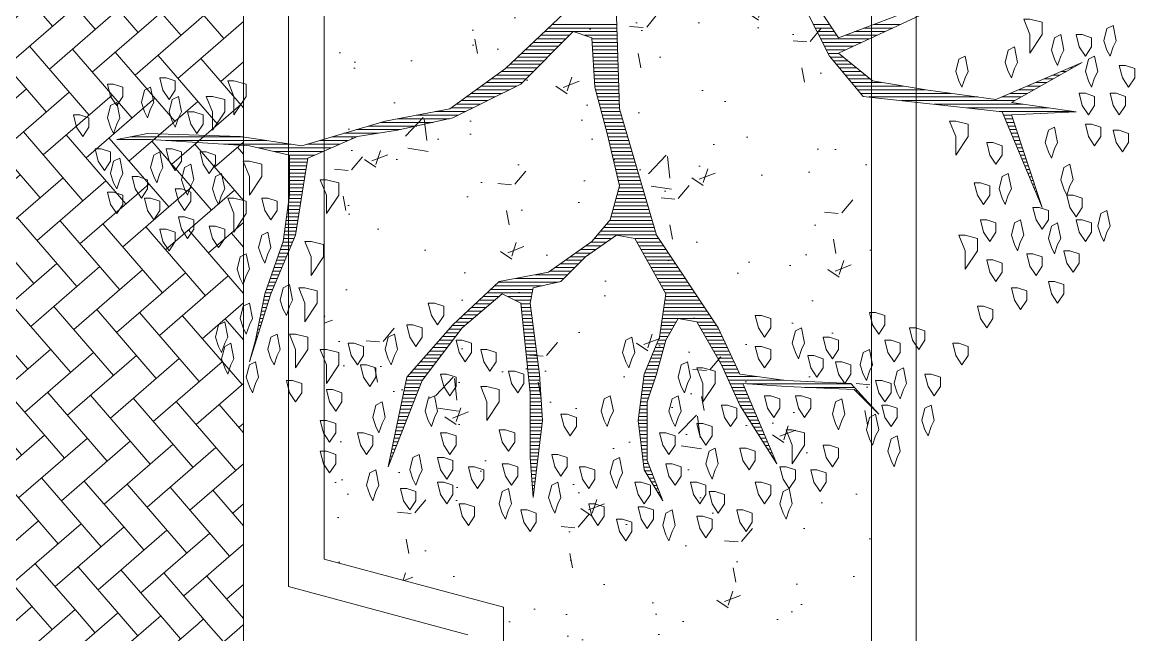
# Model space of a CAD drawing. Header units: metres. Extents: x 12093 to 20303, y 514 to 1412.
# Drawn here: x 19839.37 to 19843.091, y 778.28 to 780.327 of the extents above; entities that cross this region are included whole.
import ezdxf

# ---------------------------------------------------------------- set-up
doc = ezdxf.new("R2010")
doc.units = ezdxf.units.M
doc.layers.get('0').update_dxf_attribs({"lineweight": 13})
for name, color, linetype, lineweight in [('0-JARDI', 72, 'Continuous', 13), ('ARBOLES', 52, 'Continuous', 13), ('grass', 64, 'Continuous', 13), ('MANZANAS-ORIGINALES', 147, 'Continuous', 9), ('text.-piso', 35, 'Continuous', 5)]:
    doc.layers.add(name, color=color, linetype=linetype, lineweight=lineweight)

# ---------------------------------------------------------------- blocks, each defined once
blk = doc.blocks.new('*X7')
at = {"color": 0}
for p, q in [((17.5775, 17.92), (17.578, 17.92)), ((17.5814, 17.91), (17.584, 17.91)), ((17.9333, 17.91), (17.9341, 17.91)), ((17.5852, 17.9), (17.59, 17.9)), ((17.5891, 17.89), (17.596, 17.89)), ((17.5929, 17.88), (17.602, 17.88)), ((17.9297, 17.88), (17.9364, 17.88)), ((17.9309, 17.89), (17.9356, 17.89)), ((17.9321, 17.9), (17.9348, 17.9)), ((17.5967, 17.87), (17.608, 17.87)), ((17.6006, 17.86), (17.614, 17.86)), ((17.6044, 17.85), (17.62, 17.85)), ((17.9261, 17.85), (17.9387, 17.85)), ((17.9273, 17.86), (17.9379, 17.86)), ((17.9285, 17.87), (17.9371, 17.87)), ((17.2621, 17.82), (17.2622, 17.82)), ((17.6083, 17.84), (17.626, 17.84)), ((17.6121, 17.83), (17.6285, 17.83)), ((17.616, 17.82), (17.6298, 17.82)), ((17.9225, 17.82), (17.941, 17.82)), ((17.9237, 17.83), (17.9402, 17.83)), ((17.9249, 17.84), (17.9395, 17.84)), ((18.33, 17.82), (18.3316, 17.82)), ((17.2663, 17.81), (17.2685, 17.81)), ((17.2706, 17.8), (17.2748, 17.8)), ((17.2748, 17.79), (17.2811, 17.79)), ((17.6191, 17.81), (17.631, 17.81)), ((17.6191, 17.8), (17.6323, 17.8)), ((17.6191, 17.79), (17.6335, 17.79)), ((17.9189, 17.79), (17.9423, 17.79)), ((17.9201, 17.8), (17.9423, 17.8)), ((17.9213, 17.81), (17.9418, 17.81)), ((18.3182, 17.79), (18.3254, 17.79)), ((18.3221, 17.8), (18.3275, 17.8)), ((18.3261, 17.81), (18.3296, 17.81)), ((17.279, 17.78), (17.2874, 17.78)), ((17.2832, 17.77), (17.2937, 17.77)), ((17.2875, 17.76), (17.3001, 17.76)), ((17.6191, 17.78), (17.6348, 17.78)), ((17.6191, 17.77), (17.636, 17.77)), ((17.6191, 17.76), (17.6373, 17.76)), ((17.9153, 17.76), (17.9423, 17.76)), ((17.9165, 17.77), (17.9423, 17.77)), ((17.9177, 17.78), (17.9423, 17.78)), ((18.3064, 17.76), (18.3192, 17.76)), ((18.3104, 17.77), (18.3213, 17.77)), ((18.3143, 17.78), (18.3234, 17.78)), ((17.2917, 17.75), (17.3064, 17.75)), ((17.2959, 17.74), (17.3127, 17.74)), ((17.3002, 17.73), (17.319, 17.73)), ((17.6191, 17.75), (17.6385, 17.75)), ((17.6191, 17.74), (17.6398, 17.74)), ((17.6191, 17.73), (17.641, 17.73)), ((17.9117, 17.73), (17.9423, 17.73)), ((17.9129, 17.74), (17.9423, 17.74)), ((17.9141, 17.75), (17.9423, 17.75)), ((18.2946, 17.73), (18.313, 17.73)), ((18.2986, 17.74), (18.3151, 17.74)), ((18.3025, 17.75), (18.3171, 17.75)), ((17.3044, 17.72), (17.3253, 17.72)), ((17.3086, 17.71), (17.3316, 17.71)), ((17.3129, 17.7), (17.3379, 17.7)), ((17.6191, 17.72), (17.6423, 17.72)), ((17.6191, 17.71), (17.6435, 17.71)), ((17.6191, 17.7), (17.6445, 17.7)), ((17.9083, 17.7), (17.9423, 17.7)), ((17.9093, 17.71), (17.9423, 17.71)), ((17.9105, 17.72), (17.9423, 17.72)), ((18.2829, 17.7), (18.3068, 17.7)), ((18.2868, 17.71), (18.3089, 17.71)), ((18.2907, 17.72), (18.3109, 17.72)), ((16.9852, 17.68), (16.9856, 17.68)), ((16.9942, 17.67), (16.9956, 17.67)), ((17.3171, 17.69), (17.3443, 17.69)), ((17.3213, 17.68), (17.3506, 17.68)), ((17.3256, 17.67), (17.3569, 17.67)), ((17.6191, 17.69), (17.6431, 17.69)), ((17.6191, 17.68), (17.6418, 17.68)), ((17.6191, 17.67), (17.6405, 17.67)), ((17.909, 17.69), (17.9423, 17.69)), ((17.9097, 17.68), (17.9423, 17.68)), ((17.9103, 17.67), (17.9423, 17.67)), ((18.2711, 17.67), (18.3006, 17.67)), ((18.275, 17.68), (18.3027, 17.68)), ((18.2789, 17.69), (18.3047, 17.69)), ((17.0032, 17.66), (17.0056, 17.66)), ((17.0122, 17.65), (17.0156, 17.65)), ((17.0212, 17.64), (17.0256, 17.64)), ((17.3298, 17.66), (17.3632, 17.66)), ((17.334, 17.65), (17.368, 17.65)), ((17.3382, 17.64), (17.3727, 17.64)), ((17.6157, 17.64), (17.6365, 17.64)), ((17.619, 17.65), (17.6378, 17.65)), ((17.6191, 17.66), (17.6391, 17.66)), ((17.911, 17.66), (17.9423, 17.66)), ((17.9117, 17.65), (17.9423, 17.65)), ((17.9123, 17.64), (17.9423, 17.64)), ((18.2593, 17.64), (18.2944, 17.64)), ((18.2632, 17.65), (18.2965, 17.65)), ((18.2671, 17.66), (18.2985, 17.66)), ((17.0302, 17.63), (17.0356, 17.63)), ((17.0392, 17.62), (17.0456, 17.62)), ((17.0482, 17.61), (17.1861, 17.61)), ((17.3425, 17.63), (17.3773, 17.63)), ((17.3467, 17.62), (17.3819, 17.62)), ((17.3509, 17.61), (17.3865, 17.61)), ((17.6057, 17.61), (17.6325, 17.61)), ((17.6091, 17.62), (17.6338, 17.62)), ((17.6124, 17.63), (17.6351, 17.63)), ((17.913, 17.63), (17.9423, 17.63)), ((17.9137, 17.62), (17.9428, 17.62)), ((17.9143, 17.61), (17.9438, 17.61)), ((18.2475, 17.61), (18.2882, 17.61)), ((18.2514, 17.62), (18.2903, 17.62)), ((18.2554, 17.63), (18.2923, 17.63)), ((17.0572, 17.6), (17.3444, 17.6)), ((17.2417, 17.59), (17.3957, 17.59)), ((17.3167, 17.58), (17.4003, 17.58)), ((17.3552, 17.6), (17.3911, 17.6)), ((17.5957, 17.58), (17.6285, 17.58)), ((17.5991, 17.59), (17.6298, 17.59)), ((17.6024, 17.6), (17.6311, 17.6)), ((17.915, 17.6), (17.9448, 17.6)), ((17.9157, 17.59), (17.9459, 17.59)), ((17.9163, 17.58), (17.9469, 17.58)), ((18.2317, 17.58), (18.2805, 17.58)), ((18.2394, 17.59), (18.284, 17.59)), ((18.2436, 17.6), (18.2861, 17.6)), ((17.3657, 17.57), (17.405, 17.57)), ((17.3704, 17.56), (17.4096, 17.56)), ((17.3751, 17.55), (17.4142, 17.55)), ((17.5872, 17.55), (17.6178, 17.55)), ((17.5899, 17.56), (17.6219, 17.56)), ((17.5926, 17.57), (17.6261, 17.57)), ((17.9172, 17.57), (17.9479, 17.57)), ((17.9186, 17.56), (17.949, 17.56)), ((17.9199, 17.55), (17.95, 17.55)), ((18.2088, 17.55), (18.254, 17.55)), ((18.2164, 17.56), (18.2628, 17.56)), ((18.2241, 17.57), (18.2717, 17.57)), ((17.3797, 17.54), (17.4197, 17.54)), ((17.3844, 17.53), (17.4254, 17.53)), ((17.3891, 17.52), (17.4311, 17.52)), ((17.579, 17.52), (17.6053, 17.52)), ((17.5817, 17.53), (17.6094, 17.53)), ((17.5844, 17.54), (17.6136, 17.54)), ((17.9212, 17.54), (17.951, 17.54)), ((17.9225, 17.53), (17.9521, 17.53)), ((17.9238, 17.52), (17.9531, 17.52)), ((18.1858, 17.52), (18.2276, 17.52)), ((18.1935, 17.53), (18.2364, 17.53)), ((18.2011, 17.54), (18.2452, 17.54)), ((18.7099, 17.52), (18.7105, 17.52)), ((18.7131, 17.53), (18.7134, 17.53)), ((17.3937, 17.51), (17.4369, 17.51)), ((17.3984, 17.5), (17.4426, 17.5)), ((17.4031, 17.49), (17.4483, 17.49)), ((17.4077, 17.48), (17.454, 17.48)), ((17.568, 17.48), (17.5886, 17.48)), ((17.5708, 17.49), (17.5928, 17.49)), ((17.5735, 17.5), (17.5969, 17.5)), ((17.5762, 17.51), (17.6011, 17.51)), ((17.9251, 17.51), (17.9541, 17.51)), ((17.9264, 17.5), (17.9552, 17.5)), ((17.9277, 17.49), (17.9562, 17.49)), ((17.929, 17.48), (17.9572, 17.48)), ((18.1553, 17.48), (18.1923, 17.48)), ((18.1629, 17.49), (18.2011, 17.49)), ((18.1706, 17.5), (18.2099, 17.5)), ((18.1782, 17.51), (18.2187, 17.51)), ((18.6971, 17.48), (18.6991, 17.48)), ((18.7003, 17.49), (18.7019, 17.49)), ((18.7035, 17.5), (18.7048, 17.5)), ((18.7067, 17.51), (18.7077, 17.51)), ((17.4124, 17.47), (17.4597, 17.47)), ((17.4171, 17.46), (17.4654, 17.46)), ((17.4217, 17.45), (17.4711, 17.45)), ((17.5509, 17.45), (17.582, 17.45)), ((17.5566, 17.46), (17.5834, 17.46)), ((17.5623, 17.47), (17.5849, 17.47)), ((17.9303, 17.47), (17.9583, 17.47)), ((17.9316, 17.46), (17.9593, 17.46)), ((17.9329, 17.45), (17.9604, 17.45)), ((18.1323, 17.45), (18.1658, 17.45)), ((18.14, 17.46), (18.1746, 17.46)), ((18.1476, 17.47), (18.1834, 17.47)), ((18.6876, 17.45), (18.6931, 17.45)), ((18.6908, 17.46), (18.6951, 17.46)), ((18.694, 17.47), (18.6971, 17.47)), ((17.4276, 17.44), (17.4769, 17.44)), ((17.4343, 17.43), (17.4826, 17.43)), ((17.441, 17.42), (17.5777, 17.42)), ((17.5394, 17.43), (17.5792, 17.43)), ((17.5452, 17.44), (17.5806, 17.44)), ((17.9342, 17.44), (17.9614, 17.44)), ((17.9355, 17.43), (17.9624, 17.43)), ((17.9368, 17.42), (17.9635, 17.42)), ((18.0985, 17.42), (18.136, 17.42)), ((18.1103, 17.43), (18.1467, 17.43)), ((18.1221, 17.44), (18.157, 17.44)), ((18.6781, 17.42), (18.6871, 17.42)), ((18.6812, 17.43), (18.6891, 17.43)), ((18.6844, 17.44), (18.6911, 17.44)), ((17.4476, 17.41), (17.5763, 17.41)), ((17.4543, 17.4), (17.5749, 17.4)), ((17.461, 17.39), (17.5734, 17.39)), ((17.9381, 17.41), (17.9645, 17.41)), ((17.9394, 17.4), (17.9655, 17.4)), ((17.9407, 17.39), (17.9666, 17.39)), ((18.063, 17.39), (18.1038, 17.39)), ((18.0748, 17.4), (18.1146, 17.4)), ((18.0867, 17.41), (18.1253, 17.41)), ((18.6685, 17.39), (18.6811, 17.39)), ((18.6717, 17.4), (18.6831, 17.4)), ((18.6749, 17.41), (18.6851, 17.41)), ((17.4676, 17.38), (17.572, 17.38)), ((17.4743, 17.37), (17.5706, 17.37)), ((17.481, 17.36), (17.5692, 17.36)), ((17.9387, 17.36), (18.004, 17.36)), ((17.9407, 17.37), (17.984, 17.37)), ((17.942, 17.38), (17.9676, 17.38)), ((18.0276, 17.36), (18.0717, 17.36)), ((18.0394, 17.37), (18.0824, 17.37)), ((18.0512, 17.38), (18.0931, 17.38)), ((18.659, 17.36), (18.6751, 17.36)), ((18.6621, 17.37), (18.6771, 17.37)), ((18.6653, 17.38), (18.6791, 17.38)), ((17.4876, 17.35), (17.5695, 17.35)), ((17.4943, 17.34), (17.5751, 17.34)), ((17.501, 17.33), (17.5807, 17.33)), ((17.9087, 17.33), (18.0396, 17.33)), ((17.9347, 17.34), (18.0503, 17.34)), ((17.9367, 17.35), (18.061, 17.35)), ((18.6471, 17.33), (18.6656, 17.33)), ((18.6513, 17.34), (18.6692, 17.34)), ((18.6555, 17.35), (18.6727, 17.35)), ((17.5076, 17.32), (17.5862, 17.32)), ((17.5143, 17.31), (17.5918, 17.31)), ((17.521, 17.3), (17.5973, 17.3)), ((17.8387, 17.3), (17.9283, 17.3)), ((17.8487, 17.31), (17.9816, 17.31)), ((17.8637, 17.32), (18.0288, 17.32)), ((18.6345, 17.3), (18.6551, 17.3)), ((18.6387, 17.31), (18.6586, 17.31)), ((18.6429, 17.32), (18.6621, 17.32)), ((17.5276, 17.29), (17.6029, 17.29)), ((17.5343, 17.28), (17.6084, 17.28)), ((17.541, 17.27), (17.614, 17.27)), ((17.8087, 17.27), (17.859, 17.27)), ((17.8187, 17.28), (17.873, 17.28)), ((17.8287, 17.29), (17.887, 17.29)), ((18.6218, 17.27), (18.6445, 17.27)), ((18.626, 17.28), (18.648, 17.28)), ((18.6303, 17.29), (18.6515, 17.29)), ((17.5476, 17.26), (17.6195, 17.26)), ((17.5543, 17.25), (17.6251, 17.25)), ((17.561, 17.24), (17.6307, 17.24)), ((17.7741, 17.24), (17.817, 17.24)), ((17.7884, 17.25), (17.831, 17.25)), ((17.7987, 17.26), (17.845, 17.26)), ((18.6092, 17.24), (18.6339, 17.24)), ((18.6134, 17.25), (18.6374, 17.25)), ((18.6176, 17.26), (18.6409, 17.26)), ((17.5676, 17.23), (17.6362, 17.23)), ((17.5743, 17.22), (17.6418, 17.22)), ((17.581, 17.21), (17.6473, 17.21)), ((17.7313, 17.21), (17.775, 17.21)), ((17.7456, 17.22), (17.789, 17.22)), ((17.7599, 17.23), (17.803, 17.23)), ((18.5966, 17.21), (18.6233, 17.21)), ((18.6008, 17.22), (18.6268, 17.22)), ((18.605, 17.23), (18.6303, 17.23)), ((17.5876, 17.2), (17.6529, 17.2)), ((17.5939, 17.19), (17.7568, 17.19)), ((17.5968, 17.18), (17.7482, 17.18)), ((17.717, 17.2), (17.7653, 17.2)), ((18.5868, 17.18), (18.6189, 17.18)), ((18.5884, 17.19), (18.6202, 17.19)), ((18.5924, 17.2), (18.6215, 17.2)), ((17.5998, 17.17), (17.7396, 17.17)), ((17.6027, 17.16), (17.731, 17.16)), ((17.6056, 17.15), (17.7225, 17.15)), ((18.5821, 17.15), (18.6149, 17.15)), ((18.5837, 17.16), (18.6162, 17.16)), ((18.5853, 17.17), (18.6175, 17.17)), ((17.6085, 17.14), (17.7189, 17.14)), ((17.6115, 17.13), (17.7161, 17.13)), ((17.6144, 17.12), (17.7134, 17.12)), ((18.5774, 17.12), (18.6109, 17.12)), ((18.5789, 17.13), (18.6122, 17.13)), ((18.5805, 17.14), (18.6135, 17.14)), ((16.5321, 17.11), (16.5325, 17.11)), ((16.5355, 17.1), (16.5367, 17.1)), ((16.5388, 17.09), (16.5409, 17.09)), ((17.6173, 17.11), (17.7107, 17.11)), ((17.6203, 17.1), (17.7079, 17.1)), ((17.6232, 17.09), (17.7052, 17.09)), ((18.5726, 17.09), (18.6069, 17.09)), ((18.5742, 17.1), (18.6082, 17.1)), ((18.5758, 17.11), (18.6095, 17.11)), ((16.5421, 17.08), (16.5451, 17.08)), ((16.5454, 17.07), (16.5493, 17.07)), ((16.5488, 17.06), (16.5535, 17.06)), ((17.6261, 17.08), (17.7025, 17.08)), ((17.629, 17.07), (17.6998, 17.07)), ((17.632, 17.06), (17.697, 17.06)), ((18.5679, 17.06), (18.6056, 17.06)), ((18.5695, 17.07), (18.6056, 17.07)), ((18.571, 17.08), (18.6056, 17.08)), ((16.5521, 17.05), (16.5577, 17.05)), ((16.5554, 17.04), (16.5619, 17.04)), ((16.5588, 17.03), (16.566, 17.03)), ((16.5621, 17.02), (16.5702, 17.02)), ((17.6349, 17.05), (17.6968, 17.05)), ((17.6378, 17.04), (17.6992, 17.04)), ((17.6407, 17.03), (17.7015, 17.03)), ((17.6437, 17.02), (17.7039, 17.02)), ((18.5615, 17.02), (18.6056, 17.02)), ((18.5632, 17.03), (18.6056, 17.03)), ((18.5647, 17.04), (18.6056, 17.04)), ((18.5663, 17.05), (18.6056, 17.05)), ((16.5654, 17.01), (16.5744, 17.01)), ((16.5688, 17), (16.5786, 17)), ((16.5721, 16.99), (16.5828, 16.99)), ((17.6466, 17.01), (17.7062, 17.01)), ((17.6495, 17), (17.7086, 17)), ((17.6524, 16.99), (17.7109, 16.99)), ((18.5565, 16.99), (18.6056, 16.99)), ((18.5582, 17), (18.6056, 17)), ((18.5598, 17.01), (18.6056, 17.01)), ((16.5754, 16.98), (16.587, 16.98)), ((16.5788, 16.97), (16.5912, 16.97)), ((16.5821, 16.96), (16.5954, 16.96)), ((17.6554, 16.98), (17.7133, 16.98)), ((17.6583, 16.97), (17.7156, 16.97)), ((17.6612, 16.96), (17.718, 16.96)), ((18.5125, 16.96), (18.6485, 16.96)), ((18.5353, 16.97), (18.6056, 16.97)), ((18.5548, 16.98), (18.6056, 16.98)), ((16.5854, 16.95), (16.5996, 16.95)), ((16.5888, 16.94), (16.6038, 16.94)), ((16.5921, 16.93), (16.608, 16.93)), ((17.6642, 16.95), (17.7204, 16.95)), ((17.6671, 16.94), (17.7227, 16.94)), ((17.67, 16.93), (17.7251, 16.93)), ((18.4439, 16.93), (18.523, 16.93)), ((18.4668, 16.94), (18.5567, 16.94)), ((18.4896, 16.95), (18.6918, 16.95)), ((18.6009, 16.94), (18.7864, 16.94)), ((18.6675, 16.93), (18.9464, 16.93)), ((16.5954, 16.92), (16.6122, 16.92)), ((16.5988, 16.91), (16.6164, 16.91)), ((16.6021, 16.9), (16.6206, 16.9)), ((17.6729, 16.92), (17.7274, 16.92)), ((17.6759, 16.91), (17.7298, 16.91)), ((17.6788, 16.9), (17.7324, 16.9)), ((18.2995, 16.9), (18.4217, 16.9)), ((18.3608, 16.91), (18.4555, 16.91)), ((18.4211, 16.92), (18.4892, 16.92)), ((18.7342, 16.92), (19.0449, 16.92)), ((16.6054, 16.89), (16.6248, 16.89)), ((16.6088, 16.88), (16.629, 16.88)), ((16.6121, 16.87), (16.6331, 16.87)), ((17.6817, 16.89), (17.7351, 16.89)), ((17.6846, 16.88), (17.7378, 16.88)), ((17.6876, 16.87), (17.7404, 16.87)), ((18.1645, 16.87), (18.3086, 16.87)), ((18.2095, 16.88), (18.3542, 16.88)), ((18.2545, 16.89), (18.388, 16.89)), ((16.443, 16.85), (16.6488, 16.85)), ((16.513, 16.84), (16.7388, 16.84)), ((16.6154, 16.86), (16.6373, 16.86)), ((17.6905, 16.86), (17.7431, 16.86)), ((17.6934, 16.85), (17.7458, 16.85)), ((17.6957, 16.84), (17.7484, 16.84)), ((18.0992, 16.84), (18.1601, 16.84)), ((18.1192, 16.85), (18.2036, 16.85)), ((18.1392, 16.86), (18.2561, 16.86)), ((16.583, 16.83), (16.8288, 16.83)), ((16.5885, 16.81), (16.6422, 16.81)), ((16.6062, 16.82), (16.9188, 16.82)), ((16.7083, 16.81), (17.0088, 16.81)), ((17.6961, 16.83), (17.7511, 16.83)), ((17.6964, 16.82), (17.7538, 16.82)), ((17.6967, 16.81), (17.7564, 16.81)), ((18.0392, 16.81), (18.1186, 16.81)), ((18.0592, 16.82), (18.1324, 16.82)), ((18.0792, 16.83), (18.1463, 16.83)), ((16.5355, 16.78), (16.5722, 16.78)), ((16.5531, 16.79), (16.5956, 16.79)), ((16.5708, 16.8), (16.6189, 16.8)), ((16.7816, 16.8), (17.0309, 16.8)), ((16.8532, 16.79), (17.0394, 16.79)), ((16.9132, 16.78), (17.0478, 16.78)), ((17.6971, 16.8), (17.7591, 16.8)), ((17.6974, 16.79), (17.7618, 16.79)), ((17.6977, 16.78), (17.7639, 16.78)), ((17.9792, 16.78), (18.0771, 16.78)), ((17.9992, 16.79), (18.0909, 16.79)), ((18.0192, 16.8), (18.1047, 16.8)), ((16.4824, 16.75), (16.5022, 16.75)), ((16.5001, 16.76), (16.5256, 16.76)), ((16.5178, 16.77), (16.5489, 16.77)), ((16.9732, 16.77), (17.0563, 16.77)), ((17.0054, 16.76), (17.0647, 16.76)), ((17.0177, 16.75), (17.0732, 16.75)), ((17.6981, 16.77), (17.7645, 16.77)), ((17.6984, 16.76), (17.7651, 16.76)), ((17.6987, 16.75), (17.7657, 16.75)), ((17.9435, 16.75), (18.0355, 16.75)), ((17.9535, 16.76), (18.0494, 16.76)), ((17.9635, 16.77), (18.0632, 16.77)), ((16.4293, 16.72), (16.4322, 16.72)), ((16.447, 16.73), (16.4556, 16.73)), ((16.4647, 16.74), (16.4789, 16.74)), ((17.0299, 16.74), (17.0817, 16.74)), ((17.0421, 16.73), (17.0901, 16.73)), ((17.0543, 16.72), (17.0986, 16.72)), ((17.6991, 16.74), (17.7664, 16.74)), ((17.6994, 16.73), (17.767, 16.73)), ((17.6997, 16.72), (17.7676, 16.72)), ((17.9135, 16.72), (17.9979, 16.72)), ((17.9235, 16.73), (18.0084, 16.73)), ((17.9335, 16.74), (18.0217, 16.74)), ((17.0665, 16.71), (17.1071, 16.71)), ((17.0788, 16.7), (17.1155, 16.7)), ((17.091, 16.69), (17.1213, 16.69)), ((17.7001, 16.71), (17.7682, 16.71)), ((17.7004, 16.7), (17.7689, 16.7)), ((17.7007, 16.69), (17.7695, 16.69)), ((17.8835, 16.69), (17.9662, 16.69)), ((17.8935, 16.7), (17.9768, 16.7)), ((17.9035, 16.71), (17.9873, 16.71)), ((17.0288, 16.66), (17.1363, 16.66)), ((17.0504, 16.67), (17.1313, 16.67)), ((17.0719, 16.68), (17.1263, 16.68)), ((17.7011, 16.68), (17.7701, 16.68)), ((17.7014, 16.67), (17.7707, 16.67)), ((17.7017, 16.66), (17.7714, 16.66)), ((17.8535, 16.66), (17.9345, 16.66)), ((17.8635, 16.67), (17.9451, 16.67)), ((17.8735, 16.68), (17.9556, 16.68)), ((16.9642, 16.63), (17.0477, 16.63)), ((16.9858, 16.64), (17.0741, 16.64)), ((17.0073, 16.65), (17.1413, 16.65)), ((17.0964, 16.64), (17.1463, 16.64)), ((17.1031, 16.63), (17.1513, 16.63)), ((17.7021, 16.65), (17.772, 16.65)), ((17.7024, 16.64), (17.7924, 16.64)), ((17.7027, 16.63), (17.8224, 16.63)), ((17.8235, 16.63), (17.9029, 16.63)), ((17.8335, 16.64), (17.9134, 16.64)), ((17.8435, 16.65), (17.924, 16.65)), ((16.9211, 16.61), (16.995, 16.61)), ((16.9427, 16.62), (17.0214, 16.62)), ((17.1097, 16.62), (17.1563, 16.62)), ((17.1164, 16.61), (17.1613, 16.61)), ((17.7031, 16.62), (17.8923, 16.62)), ((17.7034, 16.61), (17.8818, 16.61))]:
    blk.add_line(p, q, dxfattribs=at)
blk = doc.blocks.new('ARBUSTO6')
at = {"layer": 'ARBOLES'}
for points in [[(-0.2769, 1.4579), (-0.3024, 1.4664), (-0.3024, 1.492), (-0.2854, 1.5175), (-0.2684, 1.492), (-0.2599, 1.4579)], [(-0.1919, 1.5005), (-0.2004, 1.4834), (-0.1919, 1.4409), (-0.1748, 1.4494), (-0.1663, 1.4834), (-0.1748, 1.509), (-0.1833, 1.526)], [(-0.0558, 1.4664), (-0.0813, 1.4749), (-0.0813, 1.5005), (-0.0643, 1.526), (-0.0473, 1.5005), (-0.0388, 1.4664)], [(-0.3874, 1.4409), (-0.413, 1.4494), (-0.413, 1.4749), (-0.3959, 1.5005), (-0.3789, 1.4749), (-0.3704, 1.4409)], [(-0.1153, 1.4324), (-0.1408, 1.4409), (-0.1408, 1.4664), (-0.1238, 1.492), (-0.1068, 1.4664), (-0.0983, 1.4324)], [(0.0207, 1.4239), (-0.0048, 1.4324), (-0.0048, 1.4579), (0.0122, 1.4834), (0.0293, 1.4579), (0.0378, 1.4239)], [(0.2078, 1.4409), (0.1823, 1.4494), (0.1823, 1.4749), (0.1993, 1.5005), (0.2163, 1.4749), (0.2248, 1.4409)], [(0.3779, 1.4239), (0.3524, 1.4324), (0.3524, 1.4579), (0.3694, 1.4834), (0.3864, 1.4579), (0.3949, 1.4239)], [(-0.515, 1.4409), (-0.5235, 1.4239), (-0.515, 1.3814), (-0.498, 1.3899), (-0.4895, 1.4239), (-0.498, 1.4494), (-0.5065, 1.4664)], [(-0.3109, 1.3899), (-0.3364, 1.3984), (-0.3364, 1.4239), (-0.3194, 1.4494), (-0.3024, 1.4239), (-0.2939, 1.3899)], [(0.1228, 1.4239), (0.1143, 1.4069), (0.1228, 1.3644), (0.1398, 1.3729), (0.1483, 1.4069), (0.1398, 1.4324), (0.1313, 1.4494)], [(0.2589, 1.4409), (0.2504, 1.4239), (0.2589, 1.3814), (0.2759, 1.3899), (0.2844, 1.4239), (0.2759, 1.4494), (0.2674, 1.4664)], [(-0.4385, 1.3644), (-0.464, 1.3729), (-0.464, 1.3984), (-0.447, 1.4239), (-0.43, 1.3984), (-0.4215, 1.3644)], [(-0.2599, 1.3644), (-0.2854, 1.3729), (-0.2854, 1.3984), (-0.2684, 1.4239), (-0.2514, 1.3984), (-0.2429, 1.3644)], [(-0.1068, 1.3644), (-0.1323, 1.3729), (-0.1323, 1.3984), (-0.1153, 1.4239), (-0.0983, 1.3984), (-0.0898, 1.3644)], [(0.4374, 1.3644), (0.4119, 1.3729), (0.4119, 1.3984), (0.4289, 1.4239), (0.4459, 1.3984), (0.4544, 1.3644)], [(0.5395, 1.3814), (0.514, 1.3899), (0.514, 1.4154), (0.531, 1.4409), (0.548, 1.4154), (0.5565, 1.3814)], [(0.6245, 1.3899), (0.616, 1.3729), (0.6245, 1.3304), (0.6415, 1.3389), (0.65, 1.3729), (0.6415, 1.3984), (0.633, 1.4154)], [(-0.5915, 1.3304), (-0.617, 1.3389), (-0.617, 1.3644), (-0.6, 1.3899), (-0.583, 1.3644), (-0.5745, 1.3304)], [(-0.5065, 1.3219), (-0.532, 1.3304), (-0.532, 1.3559), (-0.515, 1.3814), (-0.498, 1.3559), (-0.4895, 1.3219)], [(-0.0473, 1.3559), (-0.0558, 1.3389), (-0.0473, 1.2964), (-0.0303, 1.3049), (-0.0218, 1.3389), (-0.0303, 1.3644), (-0.0388, 1.3814)], [(0.0463, 1.3219), (0.0207, 1.3304), (0.0207, 1.3559), (0.0378, 1.3814), (0.0548, 1.3559), (0.0633, 1.3219)], [(0.3524, 1.3219), (0.3269, 1.3304), (0.3269, 1.3559), (0.3439, 1.3814), (0.3609, 1.3559), (0.3694, 1.3219)], [(-0.3109, 1.3304), (-0.3194, 1.3134), (-0.3109, 1.2708), (-0.2939, 1.2793), (-0.2854, 1.3134), (-0.2939, 1.3389), (-0.3024, 1.3559)], [(-0.1919, 1.3134), (-0.2174, 1.3219), (-0.2174, 1.3474), (-0.2004, 1.3729), (-0.1833, 1.3474), (-0.1748, 1.3134)], [(0.2589, 1.3134), (0.2333, 1.3219), (0.2333, 1.3474), (0.2504, 1.3729), (0.2674, 1.3474), (0.2759, 1.3134)], [(0.4374, 1.2964), (0.4119, 1.3049), (0.4119, 1.3304), (0.4289, 1.3559), (0.4459, 1.3304), (0.4544, 1.2964)], [(0.5055, 1.3474), (0.497, 1.3304), (0.5055, 1.2879), (0.5225, 1.2964), (0.531, 1.3304), (0.5225, 1.3559), (0.514, 1.3729)], [(-0.8126, 1.2964), (-0.8211, 1.2793), (-0.8126, 1.2368), (-0.7956, 1.2453), (-0.7871, 1.2793), (-0.7956, 1.3049), (-0.8041, 1.3219)], [(-0.6256, 1.2623), (-0.6511, 1.2708), (-0.6511, 1.2964), (-0.6341, 1.3219), (-0.617, 1.2964), (-0.6085, 1.2623)], [(-0.3959, 1.2708), (-0.4215, 1.2793), (-0.4215, 1.3049), (-0.4044, 1.3304), (-0.3874, 1.3049), (-0.3789, 1.2708)], [(0.1228, 1.2879), (0.0973, 1.2964), (0.0973, 1.3219), (0.1143, 1.3474), (0.1313, 1.3219), (0.1398, 1.2879)], [(0.7606, 1.2793), (0.7351, 1.2879), (0.7351, 1.3134), (0.7521, 1.3389), (0.7691, 1.3134), (0.7776, 1.2793)], [(-0.5235, 1.2198), (-0.5575, 1.2283), (-0.5575, 1.2623), (-0.5235, 1.3134), (-0.5235, 1.2623), (-0.5065, 1.2198)], [(-0.7531, 1.2368), (-0.7616, 1.2198), (-0.7531, 1.1773), (-0.7361, 1.1858), (-0.7276, 1.2198), (-0.7361, 1.2453), (-0.7446, 1.2623)], [(-0.2769, 1.2028), (-0.3024, 1.2113), (-0.3024, 1.2368), (-0.2854, 1.2623), (-0.2684, 1.2368), (-0.2599, 1.2028)], [(-0.1748, 1.2283), (-0.2004, 1.2368), (-0.2004, 1.2623), (-0.1833, 1.2879), (-0.1663, 1.2623), (-0.1578, 1.2283)], [(0.2674, 1.2198), (0.2418, 1.2283), (0.2418, 1.2538), (0.2589, 1.2793), (0.2759, 1.2538), (0.2844, 1.2198)], [(0.4289, 1.2283), (0.4034, 1.2368), (0.4034, 1.2623), (0.4204, 1.2879), (0.4374, 1.2623), (0.4459, 1.2283)], [(0.6585, 1.2283), (0.633, 1.2368), (0.633, 1.2623), (0.65, 1.2879), (0.667, 1.2623), (0.6755, 1.2283)], [(-0.9062, 1.2113), (-0.9147, 1.1943), (-0.9062, 1.1518), (-0.8892, 1.1603), (-0.8807, 1.1943), (-0.8892, 1.2198), (-0.8977, 1.2368)], [(0.0973, 1.1773), (0.0718, 1.1858), (0.0718, 1.2113), (0.0888, 1.2368), (0.1058, 1.2113), (0.1143, 1.1773)], [(0.6075, 1.2028), (0.599, 1.1858), (0.6075, 1.1433), (0.6245, 1.1518), (0.633, 1.1858), (0.6245, 1.2113), (0.616, 1.2283)], [(0.7606, 1.1943), (0.7351, 1.2028), (0.7351, 1.2283), (0.7521, 1.2538), (0.7691, 1.2283), (0.7776, 1.1943)], [(-0.7871, 1.1518), (-0.8126, 1.1603), (-0.8126, 1.1858), (-0.7956, 1.2113), (-0.7786, 1.1858), (-0.7701, 1.1518)], [(-0.6596, 1.1943), (-0.6681, 1.1773), (-0.6596, 1.1348), (-0.6426, 1.1433), (-0.6341, 1.1773), (-0.6426, 1.2028), (-0.6511, 1.2198)], [(-0.3449, 1.1518), (-0.3704, 1.1603), (-0.3704, 1.1858), (-0.3534, 1.2113), (-0.3364, 1.1858), (-0.3279, 1.1518)], [(-0.2089, 1.1858), (-0.2174, 1.1688), (-0.2089, 1.1263), (-0.1919, 1.1348), (-0.1833, 1.1688), (-0.1919, 1.1943), (-0.2004, 1.2113)], [(-0.0218, 1.1858), (-0.0303, 1.1688), (-0.0218, 1.1263), (-0.0048, 1.1348), (0.0037, 1.1688), (-0.0048, 1.1943), (-0.0133, 1.2113)], [(0.463, 1.1858), (0.4544, 1.1688), (0.463, 1.1263), (0.48, 1.1348), (0.4885, 1.1688), (0.48, 1.1943), (0.4715, 1.2113)], [(-0.549, 1.1263), (-0.5745, 1.1348), (-0.5745, 1.1603), (-0.5575, 1.1858), (-0.5405, 1.1603), (-0.532, 1.1263)], [(-0.464, 1.1263), (-0.4895, 1.1348), (-0.4895, 1.1603), (-0.4725, 1.1858), (-0.4555, 1.1603), (-0.447, 1.1263)], [(0.3184, 1.1008), (0.2844, 1.1093), (0.2844, 1.1433), (0.3184, 1.1943), (0.3184, 1.1433), (0.3354, 1.1008)], [(0.7436, 1.1093), (0.7181, 1.1178), (0.7181, 1.1433), (0.7351, 1.1688), (0.7521, 1.1433), (0.7606, 1.1093)], [(-0.8296, 1.1093), (-0.8381, 1.0923), (-0.8296, 1.0497), (-0.8126, 1.0582), (-0.8041, 1.0923), (-0.8126, 1.1178), (-0.8211, 1.1348)], [(-0.7701, 1.0838), (-0.7956, 1.0923), (-0.7956, 1.1178), (-0.7786, 1.1433), (-0.7616, 1.1178), (-0.7531, 1.0838)], [(-0.2769, 1.0497), (-0.3109, 1.0582), (-0.3109, 1.0923), (-0.2769, 1.1433), (-0.2769, 1.0923), (-0.2599, 1.0497)], [(0.8541, 1.0838), (0.8286, 1.0923), (0.8286, 1.1178), (0.8456, 1.1433), (0.8626, 1.1178), (0.8711, 1.0838)], [(-0.9062, 1.0667), (-0.9317, 1.0753), (-0.9317, 1.1008), (-0.9147, 1.1263), (-0.8977, 1.1008), (-0.8892, 1.0667)], [(-0.2344, 1.0923), (-0.2429, 1.0753), (-0.2344, 1.0327), (-0.2174, 1.0412), (-0.2089, 1.0753), (-0.2174, 1.1008), (-0.2259, 1.1178)], [(0.2418, 1.0582), (0.2163, 1.0667), (0.2163, 1.0923), (0.2333, 1.1178), (0.2504, 1.0923), (0.2589, 1.0582)], [(0.4289, 1.0667), (0.4034, 1.0753), (0.4034, 1.1008), (0.4204, 1.1263), (0.4374, 1.1008), (0.4459, 1.0667)], [(0.9562, 1.0923), (0.9477, 1.0753), (0.9562, 1.0327), (0.9732, 1.0412), (0.9817, 1.0753), (0.9732, 1.1008), (0.9647, 1.1178)], [(-0.7361, 1.0582), (-0.7446, 1.0412), (-0.7361, 0.9987), (-0.7191, 1.0072), (-0.7106, 1.0412), (-0.7191, 1.0667), (-0.7276, 1.0838)], [(-0.6596, 1.0327), (-0.6851, 1.0412), (-0.6851, 1.0667), (-0.6681, 1.0923), (-0.6511, 1.0667), (-0.6426, 1.0327)], [(-0.583, 1.0157), (-0.6085, 1.0242), (-0.6085, 1.0497), (-0.5915, 1.0753), (-0.5745, 1.0497), (-0.566, 1.0157)], [(0.65, 1.0412), (0.6245, 1.0497), (0.6245, 1.0753), (0.6415, 1.1008), (0.6585, 1.0753), (0.667, 1.0412)], [(0.7606, 0.9987), (0.7266, 1.0072), (0.7266, 1.0412), (0.7606, 1.0923), (0.7606, 1.0412), (0.7776, 0.9987)], [(-0.4385, 0.9902), (-0.464, 0.9987), (-0.464, 1.0242), (-0.447, 1.0497), (-0.43, 1.0242), (-0.4215, 0.9902)], [(-0.0813, 1.0242), (-0.0898, 1.0072), (-0.0813, 0.9647), (-0.0643, 0.9732), (-0.0558, 1.0072), (-0.0643, 1.0327), (-0.0728, 1.0497)], [(0.3184, 0.9987), (0.2929, 1.0072), (0.2929, 1.0327), (0.3099, 1.0582), (0.3269, 1.0327), (0.3354, 0.9987)], [(0.8456, 0.9562), (0.8116, 0.9647), (0.8116, 0.9987), (0.8456, 1.0497), (0.8456, 0.9987), (0.8626, 0.9562)], [(1.0242, 1.0412), (1.0157, 1.0242), (1.0242, 0.9817), (1.0412, 0.9902), (1.0497, 1.0242), (1.0412, 1.0497), (1.0327, 1.0667)], [(-0.9827, 0.9817), (-1.0082, 0.9902), (-1.0082, 1.0157), (-0.9912, 1.0412), (-0.9742, 1.0157), (-0.9657, 0.9817)], [(-0.7956, 0.9732), (-0.8211, 0.9817), (-0.8211, 1.0072), (-0.8041, 1.0327), (-0.7871, 1.0072), (-0.7786, 0.9732)], [(-0.6256, 0.9647), (-0.6511, 0.9732), (-0.6511, 0.9987), (-0.6341, 1.0242), (-0.617, 0.9987), (-0.6085, 0.9647)], [(-0.549, 0.9987), (-0.5575, 0.9817), (-0.549, 0.9392), (-0.532, 0.9477), (-0.5235, 0.9817), (-0.532, 1.0072), (-0.5405, 1.0242)], [(0.3864, 0.9732), (0.3609, 0.9817), (0.3609, 1.0072), (0.3779, 1.0327), (0.3949, 1.0072), (0.4034, 0.9732)], [(0.5735, 1.0157), (0.565, 0.9987), (0.5735, 0.9562), (0.5905, 0.9647), (0.599, 0.9987), (0.5905, 1.0242), (0.582, 1.0412)], [(0.6841, 0.9817), (0.6585, 0.9902), (0.6585, 1.0157), (0.6755, 1.0412), (0.6926, 1.0157), (0.7011, 0.9817)], [(0.8967, 1.0157), (0.8881, 0.9987), (0.8967, 0.9562), (0.9137, 0.9647), (0.9222, 0.9987), (0.9137, 1.0242), (0.9052, 1.0412)], [(-0.8637, 0.9392), (-0.8892, 0.9477), (-0.8892, 0.9732), (-0.8722, 0.9987), (-0.8552, 0.9732), (-0.8467, 0.9392)], [(0.5225, 0.9307), (0.497, 0.9392), (0.497, 0.9647), (0.514, 0.9902), (0.531, 0.9647), (0.5395, 0.9307)], [(1.0412, 0.9817), (1.0327, 0.9647), (1.0412, 0.9222), (1.0582, 0.9307), (1.0667, 0.9647), (1.0582, 0.9902), (1.0497, 1.0072)], [(-0.7531, 0.8967), (-0.7786, 0.9052), (-0.7786, 0.9307), (-0.7616, 0.9562), (-0.7446, 0.9307), (-0.7361, 0.8967)], [(-0.4385, 0.9052), (-0.464, 0.9137), (-0.464, 0.9392), (-0.447, 0.9647), (-0.43, 0.9392), (-0.4215, 0.9052)], [(0.9732, 0.9307), (0.9647, 0.9137), (0.9732, 0.8712), (0.9902, 0.8797), (0.9987, 0.9137), (0.9902, 0.9392), (0.9817, 0.9562)], [(-1.0507, 0.8797), (-1.0763, 0.8882), (-1.0763, 0.9137), (-1.0593, 0.9392), (-1.0422, 0.9137), (-1.0337, 0.8797)], [(0.463, 0.8712), (0.4374, 0.8797), (0.4374, 0.9052), (0.4544, 0.9307), (0.4715, 0.9052), (0.48, 0.8712)], [(0.8201, 0.8286), (0.7861, 0.8371), (0.7861, 0.8712), (0.8201, 0.9222), (0.8201, 0.8712), (0.8371, 0.8286)], [(0.8626, 0.8797), (0.8541, 0.8626), (0.8626, 0.8201), (0.8796, 0.8286), (0.8881, 0.8626), (0.8796, 0.8882), (0.8711, 0.9052)], [(-1.2463, 0.8116), (-1.2718, 0.8201), (-1.2718, 0.8456), (-1.2548, 0.8712), (-1.2378, 0.8456), (-1.2293, 0.8116)], [(-1.1443, 0.8286), (-1.1698, 0.8371), (-1.1698, 0.8626), (-1.1528, 0.8882), (-1.1358, 0.8626), (-1.1273, 0.8286)], [(-1.0763, 0.7521), (-1.1018, 0.7606), (-1.1018, 0.7861), (-1.0848, 0.8116), (-1.0678, 0.7861), (-1.0593, 0.7521)], [(0.9817, 0.7946), (0.9732, 0.7776), (0.9817, 0.7351), (0.9987, 0.7436), (1.0072, 0.7776), (0.9987, 0.8031), (0.9902, 0.8201)], [(-1.2889, 0.7266), (-1.3144, 0.7351), (-1.3144, 0.7606), (-1.2974, 0.7861), (-1.2804, 0.7606), (-1.2718, 0.7266)], [(-1.1868, 0.7351), (-1.2123, 0.7436), (-1.2123, 0.7691), (-1.1953, 0.7946), (-1.1783, 0.7691), (-1.1698, 0.7351)], [(-0.9997, 0.6841), (-1.0337, 0.6926), (-1.0337, 0.7266), (-0.9997, 0.7776), (-0.9997, 0.7266), (-0.9827, 0.6841)], [(0.8031, 0.7011), (0.7691, 0.7096), (0.7691, 0.7436), (0.8031, 0.7946), (0.8031, 0.7436), (0.8201, 0.7011)], [(0.9222, 0.7351), (0.9137, 0.7181), (0.9222, 0.6756), (0.9392, 0.6841), (0.9477, 0.7181), (0.9392, 0.7436), (0.9307, 0.7606)], [(-1.2548, 0.7096), (-1.2633, 0.6926), (-1.2548, 0.65), (-1.2378, 0.6586), (-1.2293, 0.6926), (-1.2378, 0.7181), (-1.2463, 0.7351)], [(-1.1528, 0.7011), (-1.1613, 0.6841), (-1.1528, 0.6415), (-1.1358, 0.65), (-1.1273, 0.6841), (-1.1358, 0.7096), (-1.1443, 0.7266)], [(1.0667, 0.6586), (1.0412, 0.6671), (1.0412, 0.6926), (1.0582, 0.7181), (1.0752, 0.6926), (1.0837, 0.6586)], [(1.2028, 0.6671), (1.1773, 0.6756), (1.1773, 0.7011), (1.1943, 0.7266), (1.2113, 0.7011), (1.2198, 0.6671)], [(-1.3909, 0.6756), (-1.3994, 0.6586), (-1.3909, 0.616), (-1.3739, 0.6245), (-1.3654, 0.6586), (-1.3739, 0.6841), (-1.3824, 0.7011)], [(-1.3229, 0.6415), (-1.3484, 0.65), (-1.3484, 0.6756), (-1.3314, 0.7011), (-1.3144, 0.6756), (-1.3059, 0.6415)], [(-1.0593, 0.6415), (-1.0848, 0.65), (-1.0848, 0.6756), (-1.0678, 0.7011), (-1.0507, 0.6756), (-1.0422, 0.6415)], [(1.0157, 0.582), (0.9817, 0.5905), (0.9817, 0.6245), (1.0157, 0.6756), (1.0157, 0.6245), (1.0327, 0.582)], [(1.1518, 0.633), (1.1263, 0.6415), (1.1263, 0.6671), (1.1433, 0.6926), (1.1603, 0.6671), (1.1688, 0.633)], [(-1.2038, 0.6075), (-1.2293, 0.616), (-1.2293, 0.6415), (-1.2123, 0.6671), (-1.1953, 0.6415), (-1.1868, 0.6075)], [(-1.2974, 0.5735), (-1.3229, 0.582), (-1.3229, 0.6075), (-1.3059, 0.633), (-1.2889, 0.6075), (-1.2804, 0.5735)], [(0.7606, 0.531), (0.7266, 0.5395), (0.7266, 0.5735), (0.7606, 0.6245), (0.7606, 0.5735), (0.7776, 0.531)], [(0.9222, 0.582), (0.8967, 0.5905), (0.8967, 0.616), (0.9137, 0.6415), (0.9307, 0.616), (0.9392, 0.582)], [(1.1603, 0.5565), (1.1348, 0.565), (1.1348, 0.5905), (1.1518, 0.616), (1.1688, 0.5905), (1.1773, 0.5565)], [(1.2453, 0.582), (1.2198, 0.5905), (1.2198, 0.616), (1.2368, 0.6415), (1.2538, 0.616), (1.2623, 0.582)], [(1.3474, 0.565), (1.3218, 0.5735), (1.3218, 0.599), (1.3389, 0.6245), (1.3559, 0.599), (1.3644, 0.565)], [(-1.1188, 0.5735), (-1.1273, 0.5565), (-1.1188, 0.514), (-1.1018, 0.5225), (-1.0933, 0.5565), (-1.1018, 0.582), (-1.1103, 0.599)], [(-1.0422, 0.5395), (-1.0678, 0.548), (-1.0678, 0.5735), (-1.0507, 0.599), (-1.0337, 0.5735), (-1.0252, 0.5395)], [(1.0497, 0.5735), (1.0412, 0.5565), (1.0497, 0.514), (1.0667, 0.5225), (1.0752, 0.5565), (1.0667, 0.582), (1.0582, 0.599)], [(-1.2889, 0.548), (-1.2974, 0.531), (-1.2889, 0.4885), (-1.2718, 0.497), (-1.2633, 0.531), (-1.2718, 0.5565), (-1.2804, 0.5735)], [(0.9732, 0.48), (0.9392, 0.4885), (0.9392, 0.5225), (0.9732, 0.5735), (0.9732, 0.5225), (0.9902, 0.48)], [(1.1348, 0.548), (1.1263, 0.531), (1.1348, 0.4885), (1.1518, 0.497), (1.1603, 0.531), (1.1518, 0.5565), (1.1433, 0.5735)], [(1.2793, 0.5225), (1.2538, 0.531), (1.2538, 0.5565), (1.2708, 0.582), (1.2878, 0.5565), (1.2963, 0.5225)], [(1.3304, 0.531), (1.3218, 0.514), (1.3304, 0.4715), (1.3474, 0.48), (1.3559, 0.514), (1.3474, 0.5395), (1.3389, 0.5565)], [(1.2198, 0.514), (1.2113, 0.497), (1.2198, 0.4545), (1.2368, 0.463), (1.2453, 0.497), (1.2368, 0.5225), (1.2283, 0.5395)], [(1.0922, 0.4545), (1.0667, 0.463), (1.0667, 0.4885), (1.0837, 0.514), (1.1007, 0.4885), (1.1092, 0.4545)], [(1.1858, 0.4459), (1.1603, 0.4545), (1.1603, 0.48), (1.1773, 0.5055), (1.1943, 0.48), (1.2028, 0.4459)], [(1.3814, 0.4459), (1.3559, 0.4545), (1.3559, 0.48), (1.3729, 0.5055), (1.3899, 0.48), (1.3984, 0.4459)], [(-1.2463, 0.4459), (-1.2548, 0.4289), (-1.2463, 0.3864), (-1.2293, 0.3949), (-1.2208, 0.4289), (-1.2293, 0.4545), (-1.2378, 0.4715)], [(-1.0763, 0.4289), (-1.1018, 0.4374), (-1.1018, 0.463), (-1.0848, 0.4885), (-1.0678, 0.463), (-1.0593, 0.4289)], [(-0.9742, 0.3694), (-1.0082, 0.3779), (-1.0082, 0.4119), (-0.9742, 0.463), (-0.9742, 0.4119), (-0.9572, 0.3694)], [(-1.4249, 0.3949), (-1.4504, 0.4034), (-1.4504, 0.4289), (-1.4334, 0.4545), (-1.4164, 0.4289), (-1.4079, 0.3949)], [(-1.3484, 0.3779), (-1.3739, 0.3864), (-1.3739, 0.4119), (-1.3569, 0.4374), (-1.3399, 0.4119), (-1.3314, 0.3779)], [(1.1263, 0.3439), (1.1007, 0.3524), (1.1007, 0.3779), (1.1178, 0.4034), (1.1348, 0.3779), (1.1433, 0.3439)], [(1.3389, 0.3779), (1.3304, 0.3609), (1.3389, 0.3184), (1.3559, 0.3269), (1.3644, 0.3609), (1.3559, 0.3864), (1.3474, 0.4034)], [(1.4409, 0.3524), (1.4154, 0.3609), (1.4154, 0.3864), (1.4324, 0.4119), (1.4494, 0.3864), (1.4579, 0.3524)], [(1.0752, 0.3014), (1.0412, 0.3099), (1.0412, 0.3439), (1.0752, 0.3949), (1.0752, 0.3439), (1.0922, 0.3014)], [(1.1688, 0.3609), (1.1603, 0.3439), (1.1688, 0.3014), (1.1858, 0.3099), (1.1943, 0.3439), (1.1858, 0.3694), (1.1773, 0.3864)], [(-1.4164, 0.2929), (-1.4419, 0.3014), (-1.4419, 0.3269), (-1.4249, 0.3524), (-1.4079, 0.3269), (-1.3994, 0.2929)], [(-1.3314, 0.2929), (-1.3569, 0.3014), (-1.3569, 0.3269), (-1.3399, 0.3524), (-1.3229, 0.3269), (-1.3144, 0.2929)], [(1.0157, 0.2589), (0.9817, 0.2674), (0.9817, 0.3014), (1.0157, 0.3524), (1.0157, 0.3014), (1.0327, 0.2589)], [(1.2453, 0.3354), (1.2368, 0.3184), (1.2453, 0.2759), (1.2623, 0.2844), (1.2708, 0.3184), (1.2623, 0.3439), (1.2538, 0.3609)], [(1.2028, 0.2504), (1.1773, 0.2589), (1.1773, 0.2844), (1.1943, 0.3099), (1.2113, 0.2844), (1.2198, 0.2504)], [(1.3474, 0.2674), (1.3218, 0.2759), (1.3218, 0.3014), (1.3389, 0.3269), (1.3559, 0.3014), (1.3644, 0.2674)], [(-1.4419, 0.2163), (-1.4674, 0.2248), (-1.4674, 0.2504), (-1.4504, 0.2759), (-1.4334, 0.2504), (-1.4249, 0.2163)], [(-1.3569, 0.2504), (-1.3654, 0.2333), (-1.3569, 0.1908), (-1.3399, 0.1993), (-1.3314, 0.2333), (-1.3399, 0.2589), (-1.3484, 0.2759)], [(-1.1358, 0.2248), (-1.1443, 0.2078), (-1.1358, 0.1653), (-1.1188, 0.1738), (-1.1103, 0.2078), (-1.1188, 0.2333), (-1.1273, 0.2504)], [(-0.9997, 0.2504), (-1.0082, 0.2333), (-0.9997, 0.1908), (-0.9827, 0.1993), (-0.9742, 0.2333), (-0.9827, 0.2589), (-0.9912, 0.2759)], [(-1.2633, 0.1908), (-1.2718, 0.1738), (-1.2633, 0.1313), (-1.2463, 0.1398), (-1.2378, 0.1738), (-1.2463, 0.1993), (-1.2548, 0.2163)], [(-1.4079, 0.1653), (-1.4164, 0.1483), (-1.4079, 0.1058), (-1.3909, 0.1143), (-1.3824, 0.1483), (-1.3909, 0.1738), (-1.3994, 0.1908)], [(-1.3229, 0.1313), (-1.3484, 0.1398), (-1.3484, 0.1653), (-1.3314, 0.1908), (-1.3144, 0.1653), (-1.3059, 0.1313)], [(-1.1783, 0.0888), (-1.2123, 0.0973), (-1.2123, 0.1313), (-1.1783, 0.1823), (-1.1783, 0.1313), (-1.1613, 0.0888)]]:
    blk.add_lwpolyline(points, close=True, dxfattribs=at)
at = {"layer": 'ARBOLES', "color": 7}
for points in [[(-0.5575, 0.0548), (-0.6256, 0.1908), (-0.7191, 0.3014), (-1.1018, 0.3439), (-1.2123, 0.6075), (-1.1273, 0.3524), (-1.3059, 0.3439), (-1.1273, 0.3184), (-1.3229, 0.2078), (-1.0848, 0.3099), (-0.8977, 0.2844), (-0.7446, 0.2589), (-0.6511, 0.1823), (-0.8892, 0.0718)], [(-0.8977, 0.0463), (-0.6511, 0.1398), (-0.566, 0.0122)], [(0.1058, 0.0718), (0.2674, 0.2248), (0.4204, 0.3354), (0.599, 0.3694), (0.8286, 0.4374), (0.9987, 0.4119), (1.2538, 0.4034), (1.3389, 0.4204), (1.2453, 0.4204), (0.9732, 0.4374), (0.8626, 0.463), (0.8626, 0.5735), (0.8796, 0.7011), (0.9307, 0.8456), (0.9562, 0.9732), (0.9732, 1.0327), (0.9137, 0.8456), (0.8456, 0.6841), (0.8201, 0.5225), (0.8116, 0.4715), (0.6755, 0.4119), (0.565, 0.3949), (0.4119, 0.3609), (0.2248, 0.2674), (0.0803, 0.1228), (0.0293, 0.1398), (0.0207, 0.2759), (-0.0133, 0.4034), (-0.0473, 0.548), (-0.0218, 0.6415), (0.0293, 0.7011), (0.1483, 0.7861), (0.2844, 0.8116), (0.4119, 0.9307), (0.5395, 1.0753), (0.5905, 1.3219), (0.497, 1.0838), (0.3864, 0.9392), (0.2759, 0.8456), (0.2248, 0.8712), (0.1993, 1.1178), (0.1993, 1.2964), (0.1908, 1.4069), (0.1653, 1.1943), (0.1738, 1.0667), (0.1993, 0.8712), (0.1908, 0.8286), (0.1143, 0.8116), (0.0463, 0.7436), (-0.0388, 0.6841), (-0.0898, 0.6926), (-0.1748, 0.8456), (-0.1578, 0.9647), (-0.1153, 1.0667), (-0.0983, 1.1943), (-0.1153, 1.3304), (-0.1663, 1.4154), (-0.1238, 1.3049), (-0.1238, 1.1433), (-0.1493, 1.0667), (-0.1748, 0.9732), (-0.2089, 0.9137), (-0.2599, 0.9222), (-0.3279, 1.0412), (-0.3789, 1.1518), (-0.481, 1.3134), (-0.3874, 1.0923), (-0.5065, 1.1008), (-0.6936, 1.1093), (-0.7616, 1.1773), (-0.6851, 1.0923), (-0.5065, 1.0838), (-0.3789, 1.0667), (-0.3194, 0.9392), (-0.1493, 0.6841), (-0.0473, 0.3354), (-0.0388, 0.0803)]]:
    blk.add_lwpolyline(points, dxfattribs=at)
at = {"layer": 'ARBOLES'}
blk.add_blockref('*X7', (-17.7429, -16.5069), dxfattribs=at)
blk = doc.blocks.new('ARBUST13')
at = {"layer": 'ARBOLES'}
blk.add_blockref('ARBUSTO6', (0, 0.025), dxfattribs=at)

msp = doc.modelspace()

# ---------------------------------------------------------------- hatches: boundary and pattern name
at = {"layer": 'grass'}
h = msp.add_hatch(dxfattribs=at)
h.set_pattern_fill('AR-CONC', color=256, scale=0.003, style=0)
h.set_pattern_definition([(50, (0, 0), (0.546554007, -0.047817257), [0.05715, -0.62865]), (355, (0, 0), (-0.105728478, 0.573169929), [0.04572, -0.50292]), (100.451, (0.04555, -0.004), (0.440827505, 0.525350063), [0.04857, -0.53427]), (46.1842, (0, 0.1524), (0.813237123, -0.126126984), [0.085725, -0.942975]), (96.6356, (0.0678, 0.1419), (0.712212703, 0.742276668), [0.072855, -0.801405]), (351.184, (0, 0.1524), (0.712213817, 0.742275354), [0.06858, -0.75438]), (21, (0.0762, 0.1143), (0.45484464, -0.306796556), [0.05715, -0.62865]), (326, (0.0762, 0.1143), (0.185406085, 0.552563898), [0.04572, -0.50292]), (71.4514, (0.1141, 0.08873), (0.640249472, 0.245768573), [0.04857, -0.53427]), (37.5, (0, 0), (0.0092658098, 0.2536651166), [0, -0.496824, 0, -0.51054, 0, -0.504825]), (7.5, (0, 0), (0.2004589875, 0.3005417245), [0, -0.291084, 0, -0.485394, 0, -0.192405]), (327.5, (-0.16993, 0), (0.4067717855, -0.017186232), [0, -0.1905, 0, -0.59436, 0, -0.78867]), (317.5, (-0.24613, 0), (0.444387544, 0.076279473), [0, -0.24765, 0, -0.394716, 0, -0.56007])])
h.paths.add_polyline_path([(19837.7397, 783.9677), (19836.5097, 784.0878), (19836.5097, 781.1605), (19838.3397, 780.9839), (19838.3397, 782.1417), (19837.7397, 782.3025)])
h.paths.add_polyline_path([(19842.2097, 783.5311), (19840.9797, 783.6512), (19840.9797, 782.3025), (19840.3797, 782.1417), (19840.3797, 780.7872), (19842.2097, 780.6107)])
h.paths.add_polyline_path([(19838.3397, 780.9839), (19836.5097, 781.1605), (19836.5097, 778.6423), (19838.1654, 778.4859), (19838.3397, 778.5326)])
h.paths.add_polyline_path([(19840.3797, 778.5326), (19840.9797, 778.3718), (19840.9797, 778.22), (19842.2097, 778.1038), (19842.2097, 780.6107), (19840.3797, 780.7872)])
h.paths.add_polyline_path([(19842.2097, 778.1038), (19840.9797, 778.22), (19840.9797, 776.1877), (19840.3797, 776.0269), (19840.3797, 775.7918), (19842.2097, 775.6743)])
h.paths.add_polyline_path([(19837.7397, 778.3718), (19838.1654, 778.4859), (19836.5097, 778.6423), (19836.5097, 776.0403), (19838.3397, 775.9228), (19838.3397, 776.0269), (19837.7397, 776.1877)])
at = {"layer": 'text.-piso', "ltscale": 5}
h = msp.add_hatch(dxfattribs=at)
h.set_pattern_fill('AR-HBONE', color=256, scale=0.001, angle=85.8762252, style=0)
h.paths.add_polyline_path([(19840.1097, 789.671), (19840.0568, 789.9957), (19839.9992, 790.0053), (19839.9968, 789.9909), (19839.9968, 790.005), (19839.9877, 790.0085), (19839.9877, 790.0363), (19840.1097, 790.0823), (19840.1097, 791.085), (19838.6097, 791.0174), (19838.6097, 790.0823), (19838.7316, 790.0363), (19838.7316, 790.0073), (19838.7258, 790.0063), (19838.7203, 790.0041), (19838.7201, 790.0053), (19838.6625, 789.9957), (19838.6097, 789.671), (19838.6097, 788.7227), (19840.1097, 788.6714)])
h.paths.add_polyline_path([(19840.1097, 788.6714), (19838.6097, 788.7227), (19838.6097, 786.2933), (19840.1097, 786.1954)])
h.paths.add_polyline_path([(19840.1097, 786.1954), (19838.6097, 786.2933), (19838.6097, 783.9674), (19838.7316, 783.9214), (19838.7316, 783.8924), (19838.7258, 783.8914), (19838.7203, 783.8893), (19838.7201, 783.8905), (19838.6625, 783.8809), (19838.662, 783.8776), (19840.0799, 783.7391), (19840.0568, 783.8809), (19839.9992, 783.8905), (19839.9968, 783.876), (19839.9968, 783.8901), (19839.9877, 783.8937), (19839.9877, 783.9214), (19840.1097, 783.9674)])
h.paths.add_polyline_path([(19840.1097, 783.5561), (19840.0799, 783.7391), (19838.662, 783.8776), (19838.6097, 783.5561), (19838.6097, 780.9579), (19840.1097, 780.8132)])
h.paths.add_polyline_path([(19840.1097, 780.8132), (19838.6097, 780.9579), (19838.6097, 778.4439), (19840.1097, 778.3022)])
h = msp.add_hatch(dxfattribs=at)
h.set_pattern_fill('AR-HBONE', color=256, scale=0.001, angle=85.8762252, style=0)
h.paths.add_polyline_path([(19840.1097, 778.3022), (19838.6097, 778.4439), (19838.6097, 777.7674), (19838.6185, 777.794), (19838.6125, 777.796), (19838.6125, 777.816), (19838.6158, 777.8226), (19838.6116, 777.8247), (19838.6229, 777.8476), (19838.7316, 777.8066), (19838.7316, 777.7788), (19838.7203, 777.7744), (19838.7201, 777.7756), (19838.6625, 777.766), (19838.6097, 777.4413), (19838.6097, 777.4259), (19840.1097, 777.244), (19840.1097, 777.4413), (19840.0568, 777.766), (19839.9992, 777.7756), (19839.999, 777.7744), (19839.9877, 777.7788), (19839.9877, 777.8066), (19840.0964, 777.8476), (19840.1077, 777.8247), (19840.1035, 777.8226), (19840.1068, 777.816), (19840.1068, 777.796), (19840.1008, 777.794), (19840.1097, 777.7674)])

# ---------------------------------------------------------------- linework, layer by layer
at = {"layer": 'MANZANAS-ORIGINALES'}
for p, q in [((19842.3597, 755.2304), (19842.3597, 829.9033)), ((19840.1097, 756.0804), (19840.1097, 829.0533)), ((19842.2097, 756.3504), (19842.2097, 828.7833)), ((19840.2597, 778.4405), (19840.2597, 782.2338)), ((19840.2597, 778.4405), (19840.2597, 782.2338)), ((19840.3797, 778.5326), (19840.3797, 782.1417)), ((19840.3797, 778.5326), (19840.3797, 782.1417)), ((19840.3797, 778.5326), (19840.9797, 778.3718)), ((19840.2597, 778.4405), (19840.8597, 778.2797)), ((19840.9797, 776.1877), (19840.9797, 778.3718))]:
    msp.add_line(p, q, dxfattribs=at)

# ---------------------------------------------------------------- block references
at = {"layer": '0-JARDI', "xscale": 1.213369402147331, "yscale": 1.213369402147331, "zscale": 1.213369402147331, "rotation": 180}
msp.add_blockref('ARBUST13', (19841.3101, 780.4755), dxfattribs=at)

doc.saveas('drawing.dxf')
